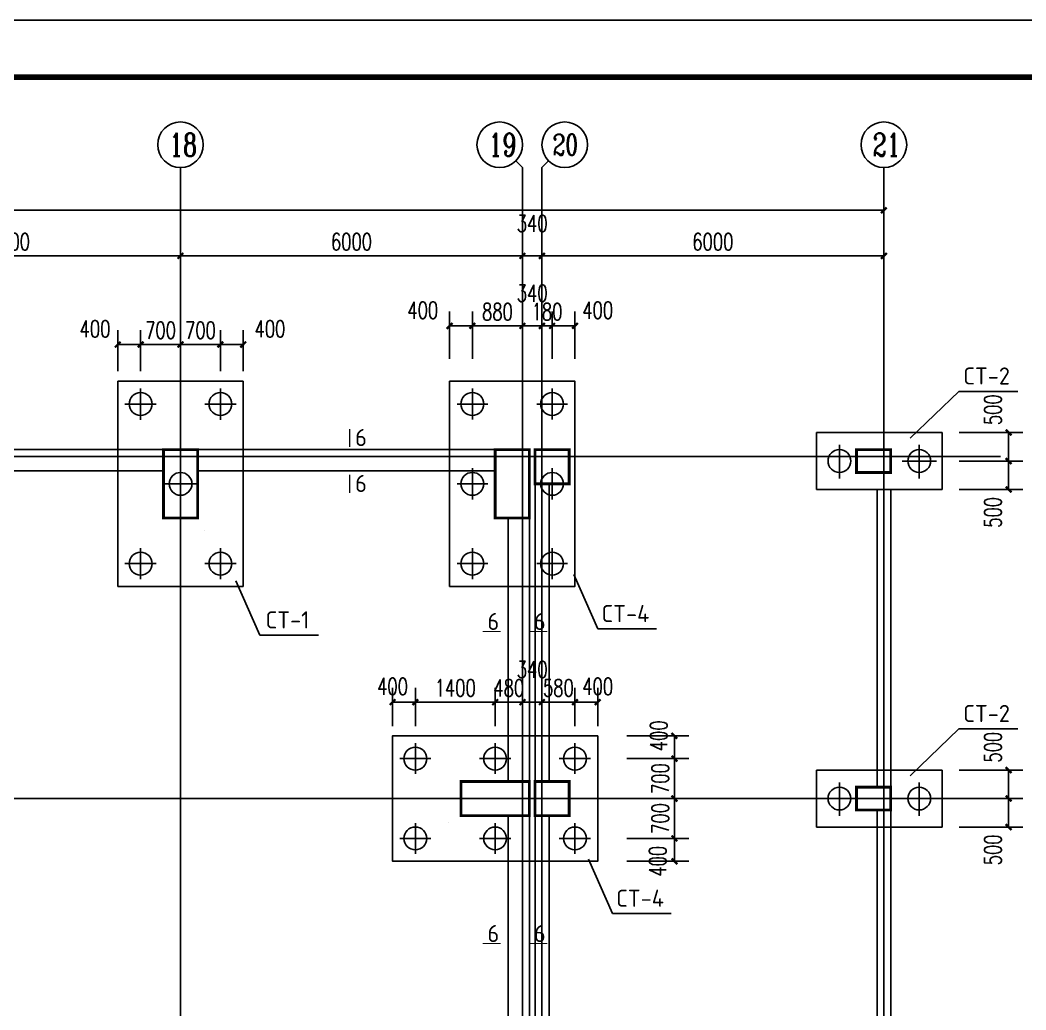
# Model space of a CAD drawing. Extents: x -73672 to 366960, y -527333 to 140666.
# Drawn here: x 290960 to 308606, y 48521 to 65882 of the extents above; entities that cross this region are included whole.
import ezdxf
from ezdxf.enums import TextEntityAlignment as Align

# ---------------------------------------------------------------- set-up
doc = ezdxf.new("R2010")
doc.units = 0
doc.header["$LTSCALE"] = 1000
doc.header["$MEASUREMENT"] = 0
for name, color, linetype in [('AXIS', 3, 'Continuous'), ('AXIS_TEXT', 7, 'Continuous'), ('COLUMN', 9, 'Continuous'), ('DOTE', 167, 'Continuous'), ('E_WINDOW', 4, 'Continuous'), ('NUM', 3, 'Continuous'), ('PUB_TITLE', 4, 'Continuous'), ('TEXT', 3, 'Continuous'), ('WALL', 9, 'Continuous'), ('建-尺寸', 3, 'Continuous')]:
    doc.layers.add(name, color=color, linetype=linetype)
doc.styles.add('_TCH_AXIS', font='COMPLEX', dxfattribs={"bigfont": 'GBCBIG'})
doc.styles.add('_TCH_DIM_T3', font='SIMPLEX', dxfattribs={"width": 0.705882, "bigfont": 'GBCBIG'})
doc.styles.add('A-DIM_T3', font='SIMPLEX', dxfattribs={"width": 0.705882, "bigfont": 'GBCBIG'})
doc.styles.add('COMPLEX', font='COMPLEX', dxfattribs={"bigfont": 'Tssdchn.shx'})
doc.styles.add('TSSD_Norm', font='Tssdeng.shx', dxfattribs={"bigfont": 'hztxt.shx'})
doc.dimstyles.new('_TCH_ARCH-100', dxfattribs={"dimtxt": 297.5, "dimasz": 100, "dimexe": 250, "dimexo": 300, "dimgap": 100, "dimtad": 1, "dimdec": 0, "dimzin": 0, "dimdsep": 46, "dimtxsty": '_TCH_DIM_T3', "dimblk": 'ARCHTICK', "dimcen": 0.09, "dimclrt": 7, "dimazin": 2, "dimtfac": 1, "dimtdec": 0, "dimtix": 1, "dimtmove": 2, "dimatfit": 3, "dimfxl": 0, "dimtolj": 1, "dimtzin": 0, "dimarcsym": 0})
doc.dimstyles.new('A-DIM-100', dxfattribs={"dimtxt": 297.5, "dimasz": 100, "dimexe": 250, "dimexo": 300, "dimgap": 100, "dimtad": 1, "dimdec": 0, "dimzin": 0, "dimdsep": 46, "dimtxsty": 'A-DIM_T3', "dimblk": 'ARCHTICK', "dimcen": 0.09, "dimclrt": 7, "dimazin": 2, "dimtfac": 1, "dimtdec": 0, "dimtix": 1, "dimtmove": 2, "dimatfit": 3, "dimfxl": 0, "dimtolj": 1, "dimtzin": 0, "dimarcsym": 0})

# ---------------------------------------------------------------- blocks, each defined once
blk = doc.blocks.new('_reinbk')
blk.add_line((0, 0), (0, 0))
blk = doc.blocks.new('_AXISO')
blk.add_circle((0, 0), 0.5)
at = {"layer": 'AXIS_TEXT', "style": 'COMPLEX'}
blk.add_attdef('A', text='', height=0.56, dxfattribs=at).set_placement((-0.25, -0.28), (0.25, -0.28), align=Align.FIT)
blk = doc.blocks.new('_ArchTick')
at = {"color": 0, "linetype": 'ByBlock', "const_width": 0.4}
blk.add_lwpolyline([(-0.5, -0.5), (0.5, 0.5)], dxfattribs=at)
blk = doc.blocks.new('*D7879')
at = {"layer": 'AXIS', "color": 0, "lineweight": -2}
for p, q in [((191774, 59597), (191774, 62797)), ((306114, 59597), (306114, 62797)), ((191774, 62547), (306114, 62547))]:
    blk.add_line(p, q, dxfattribs=at)
at = {"layer": 'Defpoints', "color": 0}
for p in [(306114, 62547), (191774, 59297), (306114, 59297)]:
    blk.add_point(p, dxfattribs=at)
at = {"layer": 'AXIS', "color": 0, "linetype": 'ByBlock', "lineweight": -2, "xscale": 100, "yscale": 100, "zscale": 100, "rotation": 180}
blk.add_blockref('_ArchTick', (191774, 62547), dxfattribs=at)
at = {"layer": 'AXIS', "color": 0, "linetype": 'ByBlock', "lineweight": -2, "xscale": 100, "yscale": 100, "zscale": 100}
blk.add_blockref('_ArchTick', (306114, 62547), dxfattribs=at)
at = {"layer": 'AXIS', "color": 7, "insert": (248944, 62796), "char_height": 297.5, "attachment_point": 5, "style": '_TCH_DIM_T3'}
blk.add_mtext('\\A1;114340', dxfattribs=at)
blk = doc.blocks.new('*D7896')
at = {"layer": 'AXIS', "color": 0, "lineweight": -2}
for p, q in [((287774, 59597), (287774, 61997)), ((293774, 59597), (293774, 61997)), ((287774, 61747), (293774, 61747))]:
    blk.add_line(p, q, dxfattribs=at)
at = {"layer": 'Defpoints', "color": 0}
for p in [(293774, 61747), (287774, 59297), (293774, 59297)]:
    blk.add_point(p, dxfattribs=at)
at = {"layer": 'AXIS', "color": 0, "linetype": 'ByBlock', "lineweight": -2, "xscale": 100, "yscale": 100, "zscale": 100, "rotation": 180}
blk.add_blockref('_ArchTick', (287774, 61747), dxfattribs=at)
at = {"layer": 'AXIS', "color": 0, "linetype": 'ByBlock', "lineweight": -2, "xscale": 100, "yscale": 100, "zscale": 100}
blk.add_blockref('_ArchTick', (293774, 61747), dxfattribs=at)
at = {"layer": 'AXIS', "color": 7, "insert": (290774, 61996), "char_height": 297.5, "attachment_point": 5, "style": '_TCH_DIM_T3'}
blk.add_mtext('\\A1;6000', dxfattribs=at)
blk = doc.blocks.new('*D7897')
at = {"layer": 'AXIS', "color": 0, "lineweight": -2}
for p, q in [((293774, 59597), (293774, 61997)), ((299774, 59597), (299774, 61997)), ((293774, 61747), (299774, 61747))]:
    blk.add_line(p, q, dxfattribs=at)
at = {"layer": 'Defpoints', "color": 0}
for p in [(299774, 61747), (293774, 59297), (299774, 59297)]:
    blk.add_point(p, dxfattribs=at)
at = {"layer": 'AXIS', "color": 0, "linetype": 'ByBlock', "lineweight": -2, "xscale": 100, "yscale": 100, "zscale": 100, "rotation": 180}
blk.add_blockref('_ArchTick', (293774, 61747), dxfattribs=at)
at = {"layer": 'AXIS', "color": 0, "linetype": 'ByBlock', "lineweight": -2, "xscale": 100, "yscale": 100, "zscale": 100}
blk.add_blockref('_ArchTick', (299774, 61747), dxfattribs=at)
at = {"layer": 'AXIS', "color": 7, "insert": (296774, 61996), "char_height": 297.5, "attachment_point": 5, "style": '_TCH_DIM_T3'}
blk.add_mtext('\\A1;6000', dxfattribs=at)
blk = doc.blocks.new('*D7898')
at = {"layer": 'AXIS', "color": 0, "lineweight": -2}
for p, q in [((299774, 59597), (299774, 61997)), ((300114, 59597), (300114, 61997)), ((299774, 61747), (300114, 61747))]:
    blk.add_line(p, q, dxfattribs=at)
at = {"layer": 'Defpoints', "color": 0}
for p in [(300114, 61747), (299774, 59297), (300114, 59297)]:
    blk.add_point(p, dxfattribs=at)
at = {"layer": 'AXIS', "color": 0, "linetype": 'ByBlock', "lineweight": -2, "xscale": 100, "yscale": 100, "zscale": 100, "rotation": 180}
blk.add_blockref('_ArchTick', (299774, 61747), dxfattribs=at)
at = {"layer": 'AXIS', "color": 0, "linetype": 'ByBlock', "lineweight": -2, "xscale": 100, "yscale": 100, "zscale": 100}
blk.add_blockref('_ArchTick', (300114, 61747), dxfattribs=at)
at = {"layer": 'AXIS', "color": 7, "insert": (299944, 62315), "char_height": 297.5, "attachment_point": 5, "style": '_TCH_DIM_T3'}
blk.add_mtext('\\A1;340', dxfattribs=at)
blk = doc.blocks.new('*D7899')
at = {"layer": 'AXIS', "color": 0, "lineweight": -2}
for p, q in [((300114, 59597), (300114, 61997)), ((306114, 59597), (306114, 61997)), ((300114, 61747), (306114, 61747))]:
    blk.add_line(p, q, dxfattribs=at)
at = {"layer": 'Defpoints', "color": 0}
for p in [(306114, 61747), (300114, 59297), (306114, 59297)]:
    blk.add_point(p, dxfattribs=at)
at = {"layer": 'AXIS', "color": 0, "linetype": 'ByBlock', "lineweight": -2, "xscale": 100, "yscale": 100, "zscale": 100, "rotation": 180}
blk.add_blockref('_ArchTick', (300114, 61747), dxfattribs=at)
at = {"layer": 'AXIS', "color": 0, "linetype": 'ByBlock', "lineweight": -2, "xscale": 100, "yscale": 100, "zscale": 100}
blk.add_blockref('_ArchTick', (306114, 61747), dxfattribs=at)
at = {"layer": 'AXIS', "color": 7, "insert": (303114, 61996), "char_height": 297.5, "attachment_point": 5, "style": '_TCH_DIM_T3'}
blk.add_mtext('\\A1;6000', dxfattribs=at)
blk = doc.blocks.new('*D8006')
at = {"layer": 'Defpoints', "color": 0}
for p in [(294474, 60192), (294474, 59422), (294874, 59422)]:
    blk.add_point(p, dxfattribs=at)
at = {"layer": '建-尺寸', "color": 0, "lineweight": -2}
for p, q in [((294474, 59722), (294474, 60442)), ((294874, 59722), (294874, 60442)), ((294874, 60192), (294474, 60192))]:
    blk.add_line(p, q, dxfattribs=at)
at = {"layer": '建-尺寸', "color": 0, "linetype": 'ByBlock', "lineweight": -2, "xscale": 100, "yscale": 100, "zscale": 100, "rotation": 180}
blk.add_blockref('_ArchTick', (294474, 60192), dxfattribs=at)
at = {"layer": '建-尺寸', "color": 0, "linetype": 'ByBlock', "lineweight": -2, "xscale": 100, "yscale": 100, "zscale": 100}
blk.add_blockref('_ArchTick', (294874, 60192), dxfattribs=at)
at = {"layer": '建-尺寸', "color": 7, "insert": (295344, 60467), "char_height": 297.5, "attachment_point": 5, "style": 'A-DIM_T3'}
blk.add_mtext('\\A1;400', dxfattribs=at)
blk = doc.blocks.new('*D8007')
at = {"layer": 'Defpoints', "color": 0}
for p in [(293774, 60192), (293774, 59422), (294474, 59422)]:
    blk.add_point(p, dxfattribs=at)
at = {"layer": '建-尺寸', "color": 0, "lineweight": -2}
for p, q in [((293774, 59722), (293774, 60442)), ((294474, 59722), (294474, 60442)), ((293774, 60192), (293674, 60192)), ((294474, 60192), (293774, 60192)), ((294474, 60192), (294574, 60192))]:
    blk.add_line(p, q, dxfattribs=at)
at = {"layer": '建-尺寸', "color": 0, "linetype": 'ByBlock', "lineweight": -2, "xscale": 100, "yscale": 100, "zscale": 100}
blk.add_blockref('_ArchTick', (293774, 60192), dxfattribs=at)
at = {"layer": '建-尺寸', "color": 0, "linetype": 'ByBlock', "lineweight": -2, "xscale": 100, "yscale": 100, "zscale": 100, "rotation": 180}
blk.add_blockref('_ArchTick', (294474, 60192), dxfattribs=at)
at = {"layer": '建-尺寸', "color": 7, "insert": (294124, 60441), "char_height": 297.5, "attachment_point": 5, "style": 'A-DIM_T3'}
blk.add_mtext('\\A1;700', dxfattribs=at)
blk = doc.blocks.new('*D8008')
at = {"layer": 'Defpoints', "color": 0}
for p in [(293074, 60192), (293074, 59422), (293774, 59422)]:
    blk.add_point(p, dxfattribs=at)
at = {"layer": '建-尺寸', "color": 0, "lineweight": -2}
for p, q in [((293074, 59722), (293074, 60442)), ((293774, 59722), (293774, 60442)), ((293074, 60192), (292974, 60192)), ((293774, 60192), (293074, 60192)), ((293774, 60192), (293874, 60192))]:
    blk.add_line(p, q, dxfattribs=at)
at = {"layer": '建-尺寸', "color": 0, "linetype": 'ByBlock', "lineweight": -2, "xscale": 100, "yscale": 100, "zscale": 100}
blk.add_blockref('_ArchTick', (293074, 60192), dxfattribs=at)
at = {"layer": '建-尺寸', "color": 0, "linetype": 'ByBlock', "lineweight": -2, "xscale": 100, "yscale": 100, "zscale": 100, "rotation": 180}
blk.add_blockref('_ArchTick', (293774, 60192), dxfattribs=at)
at = {"layer": '建-尺寸', "color": 7, "insert": (293424, 60441), "char_height": 297.5, "attachment_point": 5, "style": 'A-DIM_T3'}
blk.add_mtext('\\A1;700', dxfattribs=at)
blk = doc.blocks.new('*D8009')
at = {"layer": 'Defpoints', "color": 0}
for p in [(292674, 60192), (292674, 59422), (293074, 59422)]:
    blk.add_point(p, dxfattribs=at)
at = {"layer": '建-尺寸', "color": 0, "lineweight": -2}
for p, q in [((292674, 59722), (292674, 60442)), ((293074, 59722), (293074, 60442)), ((293074, 60192), (292674, 60192))]:
    blk.add_line(p, q, dxfattribs=at)
at = {"layer": '建-尺寸', "color": 0, "linetype": 'ByBlock', "lineweight": -2, "xscale": 100, "yscale": 100, "zscale": 100, "rotation": 180}
blk.add_blockref('_ArchTick', (292674, 60192), dxfattribs=at)
at = {"layer": '建-尺寸', "color": 0, "linetype": 'ByBlock', "lineweight": -2, "xscale": 100, "yscale": 100, "zscale": 100}
blk.add_blockref('_ArchTick', (293074, 60192), dxfattribs=at)
at = {"layer": '建-尺寸', "color": 7, "insert": (292274, 60467), "char_height": 297.5, "attachment_point": 5, "style": 'A-DIM_T3'}
blk.add_mtext('\\A1;400', dxfattribs=at)
blk = doc.blocks.new('*D8018')
at = {"layer": 'Defpoints', "color": 0}
for p in [(298894, 60519), (298494, 59643), (298894, 59643)]:
    blk.add_point(p, dxfattribs=at)
at = {"layer": '建-尺寸', "color": 0, "lineweight": -2}
for p, q in [((298494, 59943), (298494, 60769)), ((298894, 59943), (298894, 60769)), ((298494, 60519), (298894, 60519))]:
    blk.add_line(p, q, dxfattribs=at)
at = {"layer": '建-尺寸', "color": 0, "linetype": 'ByBlock', "lineweight": -2, "xscale": 100, "yscale": 100, "zscale": 100, "rotation": 180}
blk.add_blockref('_ArchTick', (298494, 60519), dxfattribs=at)
at = {"layer": '建-尺寸', "color": 0, "linetype": 'ByBlock', "lineweight": -2, "xscale": 100, "yscale": 100, "zscale": 100}
blk.add_blockref('_ArchTick', (298894, 60519), dxfattribs=at)
at = {"layer": '建-尺寸', "color": 7, "insert": (298024, 60794), "char_height": 297.5, "attachment_point": 5, "style": 'A-DIM_T3'}
blk.add_mtext('\\A1;400', dxfattribs=at)
blk = doc.blocks.new('*D8019')
at = {"layer": 'Defpoints', "color": 0}
for p in [(299774, 60519), (298894, 59643), (299774, 59643)]:
    blk.add_point(p, dxfattribs=at)
at = {"layer": '建-尺寸', "color": 0, "lineweight": -2}
for p, q in [((298894, 59943), (298894, 60769)), ((299774, 59943), (299774, 60769)), ((298894, 60519), (299774, 60519))]:
    blk.add_line(p, q, dxfattribs=at)
at = {"layer": '建-尺寸', "color": 0, "linetype": 'ByBlock', "lineweight": -2, "xscale": 100, "yscale": 100, "zscale": 100, "rotation": 180}
blk.add_blockref('_ArchTick', (298894, 60519), dxfattribs=at)
at = {"layer": '建-尺寸', "color": 0, "linetype": 'ByBlock', "lineweight": -2, "xscale": 100, "yscale": 100, "zscale": 100}
blk.add_blockref('_ArchTick', (299774, 60519), dxfattribs=at)
at = {"layer": '建-尺寸', "color": 7, "insert": (299334, 60768), "char_height": 297.5, "attachment_point": 5, "style": 'A-DIM_T3'}
blk.add_mtext('\\A1;880', dxfattribs=at)
blk = doc.blocks.new('*D8020')
at = {"layer": 'Defpoints', "color": 0}
for p in [(300114, 60519), (299774, 59643), (300114, 59643)]:
    blk.add_point(p, dxfattribs=at)
at = {"layer": '建-尺寸', "color": 0, "lineweight": -2}
for p, q in [((299774, 59943), (299774, 60769)), ((300114, 59943), (300114, 60769)), ((299774, 60519), (300114, 60519))]:
    blk.add_line(p, q, dxfattribs=at)
at = {"layer": '建-尺寸', "color": 0, "linetype": 'ByBlock', "lineweight": -2, "xscale": 100, "yscale": 100, "zscale": 100, "rotation": 180}
blk.add_blockref('_ArchTick', (299774, 60519), dxfattribs=at)
at = {"layer": '建-尺寸', "color": 0, "linetype": 'ByBlock', "lineweight": -2, "xscale": 100, "yscale": 100, "zscale": 100}
blk.add_blockref('_ArchTick', (300114, 60519), dxfattribs=at)
at = {"layer": '建-尺寸', "color": 7, "insert": (299944, 61092), "char_height": 297.5, "attachment_point": 5, "style": 'A-DIM_T3'}
blk.add_mtext('\\A1;340', dxfattribs=at)
blk = doc.blocks.new('*D8021')
at = {"layer": 'Defpoints', "color": 0}
for p in [(300294, 60519), (300114, 59643), (300294, 59643)]:
    blk.add_point(p, dxfattribs=at)
at = {"layer": '建-尺寸', "color": 0, "lineweight": -2}
for p, q in [((300114, 59943), (300114, 60769)), ((300294, 59943), (300294, 60769)), ((300114, 60519), (300014, 60519)), ((300114, 60519), (300294, 60519)), ((300294, 60519), (300394, 60519))]:
    blk.add_line(p, q, dxfattribs=at)
at = {"layer": '建-尺寸', "color": 0, "linetype": 'ByBlock', "lineweight": -2, "xscale": 100, "yscale": 100, "zscale": 100}
blk.add_blockref('_ArchTick', (300114, 60519), dxfattribs=at)
at = {"layer": '建-尺寸', "color": 0, "linetype": 'ByBlock', "lineweight": -2, "xscale": 100, "yscale": 100, "zscale": 100, "rotation": 180}
blk.add_blockref('_ArchTick', (300294, 60519), dxfattribs=at)
at = {"layer": '建-尺寸', "color": 7, "insert": (300204, 60768), "char_height": 297.5, "attachment_point": 5, "style": 'A-DIM_T3'}
blk.add_mtext('\\A1;180', dxfattribs=at)
blk = doc.blocks.new('*D8022')
at = {"layer": 'Defpoints', "color": 0}
for p in [(300694, 60519), (300294, 59643), (300694, 59643)]:
    blk.add_point(p, dxfattribs=at)
at = {"layer": '建-尺寸', "color": 0, "lineweight": -2}
for p, q in [((300294, 59943), (300294, 60769)), ((300694, 59943), (300694, 60769)), ((300294, 60519), (300694, 60519))]:
    blk.add_line(p, q, dxfattribs=at)
at = {"layer": '建-尺寸', "color": 0, "linetype": 'ByBlock', "lineweight": -2, "xscale": 100, "yscale": 100, "zscale": 100, "rotation": 180}
blk.add_blockref('_ArchTick', (300294, 60519), dxfattribs=at)
at = {"layer": '建-尺寸', "color": 0, "linetype": 'ByBlock', "lineweight": -2, "xscale": 100, "yscale": 100, "zscale": 100}
blk.add_blockref('_ArchTick', (300694, 60519), dxfattribs=at)
at = {"layer": '建-尺寸', "color": 7, "insert": (301094, 60794), "char_height": 297.5, "attachment_point": 5, "style": 'A-DIM_T3'}
blk.add_mtext('\\A1;400', dxfattribs=at)
blk = doc.blocks.new('*D8144')
at = {"layer": 'Defpoints', "color": 0}
for p in [(300694, 53919), (300694, 53197), (301094, 53197)]:
    blk.add_point(p, dxfattribs=at)
at = {"layer": '建-尺寸', "color": 0, "lineweight": -2}
for p, q in [((300694, 53497), (300694, 54169)), ((301094, 53497), (301094, 54169)), ((301094, 53919), (300694, 53919))]:
    blk.add_line(p, q, dxfattribs=at)
at = {"layer": '建-尺寸', "color": 0, "linetype": 'ByBlock', "lineweight": -2, "xscale": 100, "yscale": 100, "zscale": 100, "rotation": 180}
blk.add_blockref('_ArchTick', (300694, 53919), dxfattribs=at)
at = {"layer": '建-尺寸', "color": 0, "linetype": 'ByBlock', "lineweight": -2, "xscale": 100, "yscale": 100, "zscale": 100}
blk.add_blockref('_ArchTick', (301094, 53919), dxfattribs=at)
at = {"layer": '建-尺寸', "color": 7, "insert": (301094, 54194), "char_height": 297.5, "attachment_point": 5, "style": 'A-DIM_T3'}
blk.add_mtext('\\A1;400', dxfattribs=at)
blk = doc.blocks.new('*D8145')
at = {"layer": 'Defpoints', "color": 0}
for p in [(300114, 53919), (300114, 53197), (300694, 53197)]:
    blk.add_point(p, dxfattribs=at)
at = {"layer": '建-尺寸', "color": 0, "lineweight": -2}
for p, q in [((300114, 53497), (300114, 54169)), ((300694, 53497), (300694, 54169)), ((300114, 53919), (300014, 53919)), ((300694, 53919), (300114, 53919)), ((300694, 53919), (300794, 53919))]:
    blk.add_line(p, q, dxfattribs=at)
at = {"layer": '建-尺寸', "color": 0, "linetype": 'ByBlock', "lineweight": -2, "xscale": 100, "yscale": 100, "zscale": 100}
blk.add_blockref('_ArchTick', (300114, 53919), dxfattribs=at)
at = {"layer": '建-尺寸', "color": 0, "linetype": 'ByBlock', "lineweight": -2, "xscale": 100, "yscale": 100, "zscale": 100, "rotation": 180}
blk.add_blockref('_ArchTick', (300694, 53919), dxfattribs=at)
at = {"layer": '建-尺寸', "color": 7, "insert": (300404, 54168), "char_height": 297.5, "attachment_point": 5, "style": 'A-DIM_T3'}
blk.add_mtext('\\A1;580', dxfattribs=at)
blk = doc.blocks.new('*D8146')
at = {"layer": 'Defpoints', "color": 0}
for p in [(299774, 53919), (299774, 53197), (300114, 53197)]:
    blk.add_point(p, dxfattribs=at)
at = {"layer": '建-尺寸', "color": 0, "lineweight": -2}
for p, q in [((299774, 53497), (299774, 54169)), ((300114, 53497), (300114, 54169)), ((300114, 53919), (299774, 53919))]:
    blk.add_line(p, q, dxfattribs=at)
at = {"layer": '建-尺寸', "color": 0, "linetype": 'ByBlock', "lineweight": -2, "xscale": 100, "yscale": 100, "zscale": 100, "rotation": 180}
blk.add_blockref('_ArchTick', (299774, 53919), dxfattribs=at)
at = {"layer": '建-尺寸', "color": 0, "linetype": 'ByBlock', "lineweight": -2, "xscale": 100, "yscale": 100, "zscale": 100}
blk.add_blockref('_ArchTick', (300114, 53919), dxfattribs=at)
at = {"layer": '建-尺寸', "color": 7, "insert": (299944, 54492), "char_height": 297.5, "attachment_point": 5, "style": 'A-DIM_T3'}
blk.add_mtext('\\A1;340', dxfattribs=at)
blk = doc.blocks.new('*D8147')
at = {"layer": 'Defpoints', "color": 0}
for p in [(299294, 53919), (299294, 53197), (299774, 53197)]:
    blk.add_point(p, dxfattribs=at)
at = {"layer": '建-尺寸', "color": 0, "lineweight": -2}
for p, q in [((299294, 53497), (299294, 54169)), ((299774, 53497), (299774, 54169)), ((299294, 53919), (299194, 53919)), ((299774, 53919), (299294, 53919)), ((299774, 53919), (299874, 53919))]:
    blk.add_line(p, q, dxfattribs=at)
at = {"layer": '建-尺寸', "color": 0, "linetype": 'ByBlock', "lineweight": -2, "xscale": 100, "yscale": 100, "zscale": 100}
blk.add_blockref('_ArchTick', (299294, 53919), dxfattribs=at)
at = {"layer": '建-尺寸', "color": 0, "linetype": 'ByBlock', "lineweight": -2, "xscale": 100, "yscale": 100, "zscale": 100, "rotation": 180}
blk.add_blockref('_ArchTick', (299774, 53919), dxfattribs=at)
at = {"layer": '建-尺寸', "color": 7, "insert": (299534, 54168), "char_height": 297.5, "attachment_point": 5, "style": 'A-DIM_T3'}
blk.add_mtext('\\A1;480', dxfattribs=at)
blk = doc.blocks.new('*D8148')
at = {"layer": 'Defpoints', "color": 0}
for p in [(297894, 53919), (297894, 53197), (299294, 53197)]:
    blk.add_point(p, dxfattribs=at)
at = {"layer": '建-尺寸', "color": 0, "lineweight": -2}
for p, q in [((297894, 53497), (297894, 54169)), ((299294, 53497), (299294, 54169)), ((299294, 53919), (297894, 53919))]:
    blk.add_line(p, q, dxfattribs=at)
at = {"layer": '建-尺寸', "color": 0, "linetype": 'ByBlock', "lineweight": -2, "xscale": 100, "yscale": 100, "zscale": 100, "rotation": 180}
blk.add_blockref('_ArchTick', (297894, 53919), dxfattribs=at)
at = {"layer": '建-尺寸', "color": 0, "linetype": 'ByBlock', "lineweight": -2, "xscale": 100, "yscale": 100, "zscale": 100}
blk.add_blockref('_ArchTick', (299294, 53919), dxfattribs=at)
at = {"layer": '建-尺寸', "color": 7, "insert": (298594, 54168), "char_height": 297.5, "attachment_point": 5, "style": 'A-DIM_T3'}
blk.add_mtext('\\A1;1400', dxfattribs=at)
blk = doc.blocks.new('*D8149')
at = {"layer": 'Defpoints', "color": 0}
for p in [(297494, 53919), (297494, 53197), (297894, 53197)]:
    blk.add_point(p, dxfattribs=at)
at = {"layer": '建-尺寸', "color": 0, "lineweight": -2}
for p, q in [((297494, 53497), (297494, 54169)), ((297894, 53497), (297894, 54169)), ((297894, 53919), (297494, 53919))]:
    blk.add_line(p, q, dxfattribs=at)
at = {"layer": '建-尺寸', "color": 0, "linetype": 'ByBlock', "lineweight": -2, "xscale": 100, "yscale": 100, "zscale": 100, "rotation": 180}
blk.add_blockref('_ArchTick', (297494, 53919), dxfattribs=at)
at = {"layer": '建-尺寸', "color": 0, "linetype": 'ByBlock', "lineweight": -2, "xscale": 100, "yscale": 100, "zscale": 100}
blk.add_blockref('_ArchTick', (297894, 53919), dxfattribs=at)
at = {"layer": '建-尺寸', "color": 7, "insert": (297494, 54194), "char_height": 297.5, "attachment_point": 5, "style": 'A-DIM_T3'}
blk.add_mtext('\\A1;400', dxfattribs=at)
blk = doc.blocks.new('*D8150')
at = {"layer": 'Defpoints', "color": 0}
for p in [(301306, 53328), (301306, 52928), (302440, 52928)]:
    blk.add_point(p, dxfattribs=at)
at = {"layer": '建-尺寸', "color": 0, "lineweight": -2}
for p, q in [((301606, 53328), (302690, 53328)), ((302440, 53328), (302440, 52928)), ((301606, 52928), (302690, 52928))]:
    blk.add_line(p, q, dxfattribs=at)
at = {"layer": '建-尺寸', "color": 0, "linetype": 'ByBlock', "lineweight": -2, "xscale": 100, "yscale": 100, "zscale": 100}
for p, rotation in [((302440, 53328), 90), ((302440, 52928), 270)]:
    blk.add_blockref('_ArchTick', p, dxfattribs=dict(at, rotation=rotation))
at = {"layer": '建-尺寸', "color": 7, "insert": (302165, 53328), "char_height": 297.5, "attachment_point": 5, "rotation": 90, "style": 'A-DIM_T3'}
blk.add_mtext('\\A1;400', dxfattribs=at)
blk = doc.blocks.new('*D8151')
at = {"layer": 'Defpoints', "color": 0}
for p in [(301306, 52928), (301306, 52228), (302440, 52228)]:
    blk.add_point(p, dxfattribs=at)
at = {"layer": '建-尺寸', "color": 0, "lineweight": -2}
for p, q in [((302440, 52928), (302440, 53028)), ((301606, 52928), (302690, 52928)), ((302440, 52928), (302440, 52228)), ((301606, 52228), (302690, 52228)), ((302440, 52228), (302440, 52128))]:
    blk.add_line(p, q, dxfattribs=at)
at = {"layer": '建-尺寸', "color": 0, "linetype": 'ByBlock', "lineweight": -2, "xscale": 100, "yscale": 100, "zscale": 100}
for p, rotation in [((302440, 52928), 270), ((302440, 52228), 90)]:
    blk.add_blockref('_ArchTick', p, dxfattribs=dict(at, rotation=rotation))
at = {"layer": '建-尺寸', "color": 7, "insert": (302191, 52578), "char_height": 297.5, "attachment_point": 5, "rotation": 90, "style": 'A-DIM_T3'}
blk.add_mtext('\\A1;700', dxfattribs=at)
blk = doc.blocks.new('*D8152')
at = {"layer": 'Defpoints', "color": 0}
for p in [(301306, 52228), (301306, 51528), (302440, 51528)]:
    blk.add_point(p, dxfattribs=at)
at = {"layer": '建-尺寸', "color": 0, "lineweight": -2}
for p, q in [((302440, 52228), (302440, 52328)), ((301606, 52228), (302690, 52228)), ((302440, 52228), (302440, 51528)), ((301606, 51528), (302690, 51528)), ((302440, 51528), (302440, 51428))]:
    blk.add_line(p, q, dxfattribs=at)
at = {"layer": '建-尺寸', "color": 0, "linetype": 'ByBlock', "lineweight": -2, "xscale": 100, "yscale": 100, "zscale": 100}
for p, rotation in [((302440, 52228), 270), ((302440, 51528), 90)]:
    blk.add_blockref('_ArchTick', p, dxfattribs=dict(at, rotation=rotation))
at = {"layer": '建-尺寸', "color": 7, "insert": (302191, 51878), "char_height": 297.5, "attachment_point": 5, "rotation": 90, "style": 'A-DIM_T3'}
blk.add_mtext('\\A1;700', dxfattribs=at)
blk = doc.blocks.new('*D8153')
at = {"layer": 'Defpoints', "color": 0}
for p in [(301306, 51528), (301306, 51128), (302440, 51128)]:
    blk.add_point(p, dxfattribs=at)
at = {"layer": '建-尺寸', "color": 0, "lineweight": -2}
for p, q in [((301606, 51528), (302690, 51528)), ((302440, 51528), (302440, 51128)), ((301606, 51128), (302690, 51128))]:
    blk.add_line(p, q, dxfattribs=at)
at = {"layer": '建-尺寸', "color": 0, "linetype": 'ByBlock', "lineweight": -2, "xscale": 100, "yscale": 100, "zscale": 100}
for p, rotation in [((302440, 51528), 90), ((302440, 51128), 270)]:
    blk.add_blockref('_ArchTick', p, dxfattribs=dict(at, rotation=rotation))
at = {"layer": '建-尺寸', "color": 7, "insert": (302148, 51128), "char_height": 297.5, "attachment_point": 5, "rotation": 90, "style": 'A-DIM_T3'}
blk.add_mtext('\\A1;400', dxfattribs=at)
blk = doc.blocks.new('*D9015')
at = {"layer": 'Defpoints', "color": 0}
for p in [(307134, 52728), (307134, 52228), (308303, 52228)]:
    blk.add_point(p, dxfattribs=at)
at = {"layer": '建-尺寸', "color": 0, "lineweight": -2}
for p, q in [((307434, 52728), (308553, 52728)), ((308303, 52728), (308303, 52228)), ((307434, 52228), (308553, 52228))]:
    blk.add_line(p, q, dxfattribs=at)
at = {"layer": '建-尺寸', "color": 0, "linetype": 'ByBlock', "lineweight": -2, "xscale": 100, "yscale": 100, "zscale": 100}
for p, rotation in [((308303, 52728), 90), ((308303, 52228), 270)]:
    blk.add_blockref('_ArchTick', p, dxfattribs=dict(at, rotation=rotation))
at = {"layer": '建-尺寸', "color": 7, "insert": (308028, 53128), "char_height": 297.5, "attachment_point": 5, "rotation": 90, "style": 'A-DIM_T3'}
blk.add_mtext('\\A1;500', dxfattribs=at)
blk = doc.blocks.new('*D9016')
at = {"layer": 'Defpoints', "color": 0}
for p in [(307134, 52228), (307134, 51728), (308303, 51728)]:
    blk.add_point(p, dxfattribs=at)
at = {"layer": '建-尺寸', "color": 0, "lineweight": -2}
for p, q in [((307434, 52228), (308553, 52228)), ((308303, 52228), (308303, 51728)), ((307434, 51728), (308553, 51728))]:
    blk.add_line(p, q, dxfattribs=at)
at = {"layer": '建-尺寸', "color": 0, "linetype": 'ByBlock', "lineweight": -2, "xscale": 100, "yscale": 100, "zscale": 100}
for p, rotation in [((308303, 52228), 90), ((308303, 51728), 270)]:
    blk.add_blockref('_ArchTick', p, dxfattribs=dict(at, rotation=rotation))
at = {"layer": '建-尺寸', "color": 7, "insert": (308028, 51328), "char_height": 297.5, "attachment_point": 5, "rotation": 90, "style": 'A-DIM_T3'}
blk.add_mtext('\\A1;500', dxfattribs=at)
blk = doc.blocks.new('*D9019')
at = {"layer": 'Defpoints', "color": 0}
for p in [(307134, 58648), (307134, 58148), (308303, 58148)]:
    blk.add_point(p, dxfattribs=at)
at = {"layer": '建-尺寸', "color": 0, "lineweight": -2}
for p, q in [((307434, 58648), (308553, 58648)), ((308303, 58648), (308303, 58148)), ((307434, 58148), (308553, 58148))]:
    blk.add_line(p, q, dxfattribs=at)
at = {"layer": '建-尺寸', "color": 0, "linetype": 'ByBlock', "lineweight": -2, "xscale": 100, "yscale": 100, "zscale": 100}
for p, rotation in [((308303, 58648), 90), ((308303, 58148), 270)]:
    blk.add_blockref('_ArchTick', p, dxfattribs=dict(at, rotation=rotation))
at = {"layer": '建-尺寸', "color": 7, "insert": (308028, 59048), "char_height": 297.5, "attachment_point": 5, "rotation": 90, "style": 'A-DIM_T3'}
blk.add_mtext('\\A1;500', dxfattribs=at)
blk = doc.blocks.new('*D9020')
at = {"layer": 'Defpoints', "color": 0}
for p in [(307134, 58148), (307134, 57648), (308303, 57648)]:
    blk.add_point(p, dxfattribs=at)
at = {"layer": '建-尺寸', "color": 0, "lineweight": -2}
for p, q in [((307434, 58148), (308553, 58148)), ((308303, 58148), (308303, 57648)), ((307434, 57648), (308553, 57648))]:
    blk.add_line(p, q, dxfattribs=at)
at = {"layer": '建-尺寸', "color": 0, "linetype": 'ByBlock', "lineweight": -2, "xscale": 100, "yscale": 100, "zscale": 100}
for p, rotation in [((308303, 58148), 90), ((308303, 57648), 270)]:
    blk.add_blockref('_ArchTick', p, dxfattribs=dict(at, rotation=rotation))
at = {"layer": '建-尺寸', "color": 7, "insert": (308028, 57248), "char_height": 297.5, "attachment_point": 5, "rotation": 90, "style": 'A-DIM_T3'}
blk.add_mtext('\\A1;500', dxfattribs=at)

msp = doc.modelspace()

# ---------------------------------------------------------------- linework, layer by layer
at = {"color": 1}
for p, q in [((293774.25, 60065.53), (293774.25, -593.32)), ((299774.25, 59880.53), (299774.25, -593.32)), ((300114.25, 59880.53), (300114.25, -593.32)), ((306114.25, 59880.53), (306114.25, -593.32)), ((189388.6, 58228.34), (308158.19, 58228.34)), ((189203.6, 52228.34), (308158.19, 52228.34))]:
    msp.add_line(p, q, dxfattribs=at)
at = {"color": 0}
for p, q in [((306575.55, 58548.69), (307431.6, 59369.81)), ((307431.6, 59369.81), (308462.97, 59369.81)), ((293474.25, 57748.34), (294074.25, 57748.34)), ((300675.39, 56158.83), (301094.65, 55202.92)), ((294746.32, 56047.38), (295165.57, 55091.47)), ((295165.57, 55091.47), (296196.94, 55091.47)), ((301094.65, 55202.92), (302126.01, 55202.92)), ((306575.55, 52628.69), (307431.6, 53449.81)), ((307431.6, 53449.81), (308462.97, 53449.81)), ((300932.98, 51164.89), (301352.24, 50208.99)), ((301352.24, 50208.99), (302383.6, 50208.99))]:
    msp.add_line(p, q, dxfattribs=at)
for p, q in [((299994.25, 57748.34), (299994.25, 10108.34)), ((300244.25, 57748.34), (300244.25, 52528.34)), ((300244.25, 51928.34), (300244.25, 46528.34))]:
    msp.add_line(p, q)
for points in [[(298494.25, 59548.34), (300694.25, 59548.34), (300694.25, 55948.34), (298494.25, 55948.34)], [(301094.25, 53328.34), (301094.25, 51128.34), (297494.25, 51128.34), (297494.25, 53328.34)]]:
    msp.add_lwpolyline(points, close=True)
at = {"const_width": 20}
for points in [[(296742.32, 58712.37), (296742.32, 58393.01)], [(296742.32, 57907.4), (296742.32, 57588.04)], [(299073.22, 55158.37), (299392.58, 55158.37)], [(299888.8, 55158.37), (300208.17, 55158.37)], [(299073.22, 49684.47), (299392.58, 49684.47)], [(299888.8, 49684.47), (300208.17, 49684.47)]]:
    msp.add_lwpolyline(points, dxfattribs=at)
at = {"color": 0, "const_width": 50}
for points in [[(293474.25, 58348.34), (293474.25, 57148.34), (294074.25, 57148.34), (294074.25, 58348.34), (293474.25, 58348.34)], [(299294.25, 58348.34), (299294.25, 57148.34), (299894.25, 57148.34), (299894.25, 58348.34), (299294.25, 58348.34)], [(300594.25, 58348.34), (299994.25, 58348.34), (299994.25, 57748.34), (300594.25, 57748.34), (300594.25, 58348.34)], [(306234.25, 58348.34), (305634.25, 58348.34), (305634.25, 57948.34), (306234.25, 57948.34), (306234.25, 58348.34)], [(306234.25, 58348.34), (305634.25, 58348.34), (305634.25, 57948.34), (306234.25, 57948.34), (306234.25, 58348.34)], [(298694.25, 51928.34), (298694.25, 52528.34), (299894.25, 52528.34), (299894.25, 51928.34), (298694.25, 51928.34)], [(300594.25, 52528.34), (299994.25, 52528.34), (299994.25, 51928.34), (300594.25, 51928.34), (300594.25, 52528.34)], [(306234.25, 52428.34), (305634.25, 52428.34), (305634.25, 52028.34), (306234.25, 52028.34), (306234.25, 52428.34)]]:
    msp.add_lwpolyline(points, dxfattribs=at)
at = {"layer": 'AXIS'}
for p, q in [((299774.25, 63297.29), (299657.09, 63414.44)), ((300114.25, 63297.29), (300231.41, 63414.44)), ((293774.25, 59297.29), (293774.25, 63297.29)), ((299774.25, 59297.29), (299774.25, 63297.29)), ((300114.25, 59297.29), (300114.25, 63297.29)), ((306114.25, 59297.29), (306114.25, 63297.29)), ((292674.36, 59548.18), (292674.36, 55948.5)), ((294874.14, 59548.18), (292674.36, 59548.18)), ((294874.14, 59548.18), (294874.14, 55948.5)), ((293074.36, 58873.86), (293074.36, 59422.49)), ((294474.14, 58873.86), (294474.14, 59422.49)), ((298894.25, 59422.66), (298894.25, 58874.02)), ((300294.25, 59422.66), (300294.25, 58874.02)), ((293348.68, 59148.18), (292800.04, 59148.18)), ((294748.46, 59148.18), (294199.82, 59148.18)), ((299163.07, 59148.34), (298625.43, 59148.34)), ((300563.07, 59148.34), (300025.43, 59148.34)), ((293774.25, 58022.66), (293774.25, 57474.02)), ((298894.25, 58022.66), (298894.25, 57474.02)), ((300294.25, 58022.66), (300294.25, 57474.02)), ((294043.07, 57748.34), (293505.43, 57748.34)), ((299163.07, 57748.34), (298625.43, 57748.34)), ((300563.07, 57748.34), (300025.43, 57748.34)), ((293074.36, 56622.82), (293074.36, 56074.18)), ((294474.14, 56622.82), (294474.14, 56074.18)), ((298894.25, 56622.66), (298894.25, 56074.02)), ((300294.25, 56622.66), (300294.25, 56074.02)), ((293348.68, 56348.5), (292800.04, 56348.5)), ((294748.46, 56348.5), (294199.82, 56348.5)), ((299163.07, 56348.34), (298625.43, 56348.34)), ((300563.07, 56348.34), (300025.43, 56348.34)), ((294874.14, 55948.5), (292674.36, 55948.5)), ((297894.25, 52659.52), (297894.25, 53197.16)), ((299294.25, 52659.52), (299294.25, 53197.16)), ((300694.25, 52659.52), (300694.25, 53197.16)), ((298168.57, 52928.34), (297619.93, 52928.34)), ((299568.57, 52928.34), (299019.93, 52928.34)), ((300968.57, 52928.34), (300419.93, 52928.34)), ((297894.25, 51259.52), (297894.25, 51797.16)), ((299294.25, 51259.52), (299294.25, 51797.16)), ((300694.25, 51259.52), (300694.25, 51797.16)), ((298168.57, 51528.34), (297619.93, 51528.34)), ((299568.57, 51528.34), (299019.93, 51528.34)), ((300968.57, 51528.34), (300419.93, 51528.34))]:
    msp.add_line(p, q, dxfattribs=at)
at = {"layer": 'COLUMN'}
for points in [[(293474.25, 57148.34), (294074.25, 57148.34), (294074.25, 58348.34), (293474.25, 58348.34)], [(299294.25, 57148.34), (299894.25, 57148.34), (299894.25, 58348.34), (299294.25, 58348.34)], [(299994.25, 57748.34), (300594.25, 57748.34), (300594.25, 58348.34), (299994.25, 58348.34)], [(298694.25, 52528.34), (298694.25, 51928.34), (299894.25, 51928.34), (299894.25, 52528.34)], [(299994.25, 51928.34), (300594.25, 51928.34), (300594.25, 52528.34), (299994.25, 52528.34)], [(305634.25, 52028.34), (306234.25, 52028.34), (306234.25, 52428.34), (305634.25, 52428.34)]]:
    msp.add_lwpolyline(points, close=True, dxfattribs=at)
for points in [[(306234.25, 58348.34), (305634.25, 58348.34)], [(305634.25, 58348.34), (305634.25, 57948.34)], [(306234.25, 58348.34), (305634.25, 58348.34)], [(305634.25, 58348.34), (305634.25, 57948.34)], [(306234.25, 57948.34), (306234.25, 58348.34)], [(306234.25, 57948.34), (306234.25, 58348.34)], [(305634.25, 57948.34), (306234.25, 57948.34)], [(305634.25, 57948.34), (306234.25, 57948.34)]]:
    msp.add_lwpolyline(points, dxfattribs=at)
at = {"layer": 'DOTE', "color": 4}
for p, q in [((304934.25, 58648.34), (307134.25, 58648.34)), ((304934.25, 58648.34), (304934.25, 57648.34)), ((307134.25, 58648.34), (307134.25, 57648.34)), ((304934.25, 57648.34), (307134.25, 57648.34)), ((304934.25, 52728.34), (307134.25, 52728.34)), ((304934.25, 52728.34), (304934.25, 51728.34)), ((307134.25, 52728.34), (307134.25, 51728.34)), ((304934.25, 51728.34), (307134.25, 51728.34))]:
    msp.add_line(p, q, dxfattribs=at)
at = {"layer": 'E_WINDOW'}
for p, q in [((305334.25, 58429.81), (305334.25, 57842.27)), ((306734.25, 58429.81), (306734.25, 57842.27)), ((307039.72, 58148.34), (306434.25, 58148.34)), ((305334.25, 52509.81), (305334.25, 51922.27)), ((306734.25, 52509.81), (306734.25, 51922.27)), ((307039.72, 52228.34), (306434.25, 52228.34))]:
    msp.add_line(p, q, dxfattribs=at)
for centre in [(293074.36, 59148.18), (294474.14, 59148.18), (298894.25, 59148.34), (300294.25, 59148.34), (305334.25, 58148.34), (306734.25, 58148.34), (293774.25, 57748.34), (298894.25, 57748.34), (300294.25, 57748.34), (293074.36, 56348.5), (294474.14, 56348.5), (298894.25, 56348.34), (300294.25, 56348.34), (297894.25, 52928.34), (299294.25, 52928.34), (300694.25, 52928.34), (305334.25, 52228.34), (306734.25, 52228.34), (297894.25, 51528.34), (299294.25, 51528.34), (300694.25, 51528.34)]:
    msp.add_circle(centre, 200, dxfattribs=at)
at = {"layer": 'PUB_TITLE'}
msp.add_lwpolyline([(177678.75, -18217.87), (326378.75, -18217.87), (326378.75, 65882.13), (177678.75, 65882.13)], close=True, dxfattribs=at)
at = {"layer": 'PUB_TITLE', "const_width": 100}
msp.add_lwpolyline([(180178.75, -17217.87), (325378.75, -17217.87), (325378.75, 64882.13), (180178.75, 64882.13)], close=True, dxfattribs=at)
at = {"layer": 'WALL'}
for p, q in [((288074.25, 58348.34), (293474.25, 58348.34)), ((294074.25, 58348.34), (299294.25, 58348.34)), ((288074.25, 57978.34), (293474.25, 57978.34)), ((294074.25, 57978.34), (299294.25, 57978.34)), ((305994.25, 57648.34), (305994.25, 52428.34)), ((306234.25, 57648.34), (306234.25, 52428.34)), ((299524.25, 57148.34), (299524.25, 52528.34)), ((299894.25, 57148.34), (299894.25, 52528.34)), ((299524.25, 51928.34), (299524.25, 46528.34)), ((299894.25, 51928.34), (299894.25, 46528.34)), ((305994.25, 52028.34), (305994.25, 46528.34)), ((306234.25, 52028.34), (306234.25, 46528.34))]:
    msp.add_line(p, q, dxfattribs=at)

# ---------------------------------------------------------------- block references
at = {"layer": 'AXIS'}
ref = msp.add_blockref('_AXISO', (293774.25, 63697.29), dxfattribs=dict(at, xscale=800, yscale=800, zscale=800))
ref.add_attrib('A', '18', (293578.8, 63496.79), dxfattribs={"color": 7, "height": 401.002, "style": '_TCH_AXIS', "width": 0.705882})
ref = msp.add_blockref('_AXISO', (299374.25, 63697.29), dxfattribs=dict(at, xscale=800, yscale=800, zscale=800))
ref.add_attrib('A', '19', (299178.8, 63496.79), dxfattribs={"color": 7, "height": 401.002, "style": '_TCH_AXIS', "width": 0.705882})
ref = msp.add_blockref('_AXISO', (300514.25, 63697.29), dxfattribs=dict(at, xscale=800, yscale=800, zscale=800))
ref.add_attrib('A', '20', (300303.53, 63512.91), dxfattribs={"color": 7, "height": 368.763, "style": '_TCH_AXIS', "width": 0.705882})
ref = msp.add_blockref('_AXISO', (306114.25, 63697.29), dxfattribs=dict(at, xscale=800, yscale=800, zscale=800))
ref.add_attrib('A', '21', (305918.8, 63496.79), dxfattribs={"color": 7, "height": 401.002, "style": '_TCH_AXIS', "width": 0.705882})
at = {"layer": 'TEXT', "yscale": 39.18831840000348, "zscale": 39.1883184}
for p, xscale, rotation in [((294190.62, 56932.26), 39.1883183999824, 210.1413855520777), ((300010.62, 56932.26), 39.1883183999824, 210.1413855520777), ((298478.17, 51811.96), 39.18831839998241, 120.1413855520777)]:
    msp.add_blockref('_reinbk', p, dxfattribs=dict(at, xscale=xscale, rotation=rotation))

# ---------------------------------------------------------------- texts
at = {"layer": 'NUM', "style": 'TSSD_Norm'}
for s, p in [('CT-2', (307916.13, 59490.46)), ('6', (296940.51, 58410.09)), ('6', (296940.51, 57605.12)), ('CT-4', (301579.18, 55323.57)), ('CT-1', (295650.1, 55212.12)), ('6', (299262.11, 55185.01)), ('6', (300077.7, 55185.01)), ('CT-2', (307916.13, 53570.46)), ('CT-4', (301836.77, 50329.64)), ('6', (299262.11, 49711.11)), ('6', (300077.7, 49711.11))]:
    msp.add_text(s, height=300, dxfattribs=at).set_placement(p, align=Align.CENTER)

# ---------------------------------------------------------------- dimensions: what is measured, and where the dimension line sits
at = {"layer": 'AXIS'}
for p1, p2, distance, picture, middle in [((191774.25, 59297.29), (306114.25, 59297.29), 3250, '*D7879', (248944.25, 62796.04)), ((287774.25, 59297.29), (293774.25, 59297.29), 2450, '*D7896', (290774.25, 61996.04)), ((293774.25, 59297.29), (299774.25, 59297.29), 2450, '*D7897', (296774.25, 61996.04)), ((300114.25, 59297.29), (306114.25, 59297.29), 2450, '*D7899', (303114.25, 61996.04))]:
    dim = msp.add_aligned_dim(p1=p1, p2=p2, distance=distance, dimstyle='_TCH_ARCH-100', dxfattribs=at)
    dim.commit()
    dim.dimension.update_dxf_attribs({"geometry": picture, "text_midpoint": middle})
dim = msp.add_linear_dim(base=(300114.25, 61747.29), p1=(299774.25, 59297.29), p2=(300114.25, 59297.29), angle=0, dimstyle='_TCH_ARCH-100', dxfattribs=at)
dim.commit()
dim.dimension.update_dxf_attribs({"geometry": '*D7898', "text_midpoint": (299944.25, 62314.79), "dimtype": 161})
at = {"layer": '建-尺寸', "color": 0}
for base, p1, p2, angle, picture, middle in [((300114.25, 60519.12), (299774.25, 59643.06), (300114.25, 59643.06), 0, '*D8020', (299944.25, 61091.62)), ((298894.25, 60519.12), (298494.25, 59643.06), (298894.25, 59643.06), 0, '*D8018', (298024.25, 60794.12)), ((300694.25, 60519.12), (300294.25, 59643.06), (300694.25, 59643.06), 0, '*D8022', (301094.25, 60794.12)), ((292674.36, 60192.07), (293074.36, 59422.49), (292674.36, 59422.49), 180, '*D8009', (292274.36, 60467.07)), ((294474.14, 60192.07), (294874.14, 59422.49), (294474.14, 59422.49), 180, '*D8006', (295344.14, 60467.07)), ((308303.12, 58148.34), (307134.25, 58648.34), (307134.25, 58148.34), 270, '*D9019', (308028.12, 59048.34)), ((308303.12, 57648.34), (307134.25, 58148.34), (307134.25, 57648.34), 270, '*D9020', (308028.12, 57248.34)), ((299774.25, 53919.12), (300114.25, 53197.16), (299774.25, 53197.16), 180, '*D8146', (299944.25, 54491.62)), ((297494.25, 53919.12), (297894.25, 53197.16), (297494.25, 53197.16), 180, '*D8149', (297494.25, 54194.12)), ((300694.25, 53919.12), (301094.25, 53197.16), (300694.25, 53197.16), 180, '*D8144', (301094.25, 54194.12)), ((302439.76, 52928.34), (301306.36, 53328.34), (301306.36, 52928.34), 270, '*D8150', (302164.76, 53328.34)), ((308303.12, 52228.34), (307134.25, 52728.34), (307134.25, 52228.34), 270, '*D9015', (308028.12, 53128.34)), ((308303.12, 51728.34), (307134.25, 52228.34), (307134.25, 51728.34), 270, '*D9016', (308028.12, 51328.34)), ((302439.76, 51128.34), (301306.36, 51528.34), (301306.36, 51128.34), 270, '*D8153', (302148.06, 51128.34))]:
    dim = msp.add_linear_dim(base=base, p1=p1, p2=p2, angle=angle, dimstyle='A-DIM-100', dxfattribs=at)
    dim.commit()
    dim.dimension.update_dxf_attribs({"geometry": picture, "text_midpoint": middle, "dimtype": 161})
for p1, p2, distance, picture, middle in [((298894.25, 59643.06), (299774.25, 59643.06), 876.06, '*D8019', (299334.25, 60767.87)), ((300114.25, 59643.06), (300294.25, 59643.06), 876.06, '*D8021', (300204.25, 60767.87)), ((293774.25, 59422.49), (293074.36, 59422.49), -769.58, '*D8008', (293424.31, 60440.82)), ((294474.14, 59422.49), (293774.25, 59422.49), -769.58, '*D8007', (294124.2, 60440.82)), ((299294.25, 53197.16), (297894.25, 53197.16), -721.96, '*D8148', (298594.25, 54167.87)), ((299774.25, 53197.16), (299294.25, 53197.16), -721.96, '*D8147', (299534.25, 54167.87)), ((300694.25, 53197.16), (300114.25, 53197.16), -721.96, '*D8145', (300404.25, 54167.87)), ((301306.36, 52928.34), (301306.36, 52228.34), 1133.4, '*D8151', (302191.01, 52578.34)), ((301306.36, 52228.34), (301306.36, 51528.34), 1133.4, '*D8152', (302191.01, 51878.34))]:
    dim = msp.add_aligned_dim(p1=p1, p2=p2, distance=distance, dimstyle='A-DIM-100', dxfattribs=at)
    dim.commit()
    dim.dimension.update_dxf_attribs({"geometry": picture, "text_midpoint": middle})

doc.saveas('drawing.dxf')
